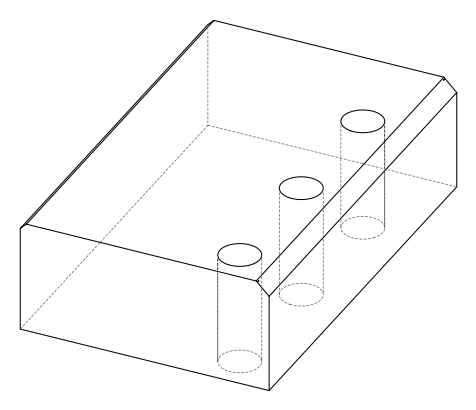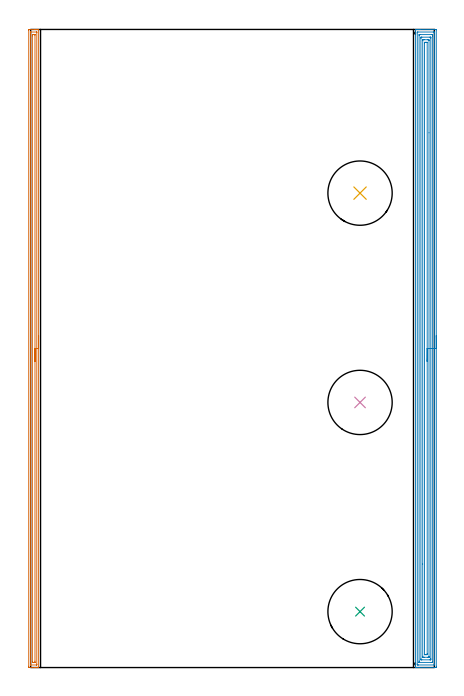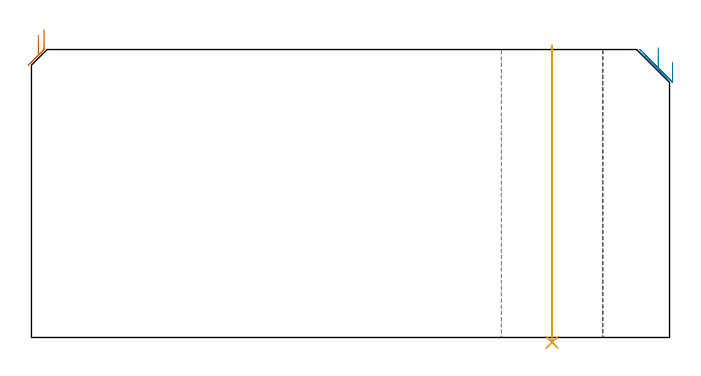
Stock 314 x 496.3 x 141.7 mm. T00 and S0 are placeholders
(PLAN: 5 operations, 1 tool changes, 38 min)
(1 AREA_MILL | FG_CHAMFER_SURFACE | UGT0205_001 | 12.12 min | 14714 mm3)
(2 AREA_MILL_1 | FG_CHAMFER_SURFACE_1 | UGT0205_001 | 24.13 min | 65121 mm3)
(3 INDEXABLE_INSERT_DRILL_THROUGH_HOLE_FROM_SOLID | STEP1HOLE | NXT0302_038 | 0.59 min | 278093 mm3)
(4 INDEXABLE_INSERT_DRILL_THROUGH_HOLE_FROM_SOLID_1 | STEP1HOLE_1 | NXT0302_038 | 0.59 min | 278107 mm3)
(5 INDEXABLE_INSERT_DRILL_THROUGH_HOLE_FROM_SOLID_2 | STEP1HOLE_2 | NXT0302_038 | 0.59 min | 278115 mm3)
(TOOL UGT0205_001 | Chamfer Mill 20 x 3 x 45 deg. | D20 FL50 Z2)
(TOOL NXT0302_038 | Index. Insert Drill 50mm [880-D5000L50-04] | D50 PA176 FL200 Z2)
(OP 1 AREA_MILL)
G17 G21 G94 G90
T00 M6
G54
G17 G0 G90 X6.2 Y258.15 S1061 M3
G43 Z151.7 H0
G94 G1 Y258.112 Z150.828 F250.
Y257.998 Z149.964
Y257.809 Z149.112
Y257.547 Z148.28
Y257.213 Z147.474
Y256.81 Z146.7
Y256.342 Z145.964
Y255.81 Z145.272
Y255.221 Z144.629
Y254.578 Z144.04
Y253.886 Z143.508
Y253.15 Z143.04
Y252.376 Z142.637
Y251.57 Z142.303
Y250.738 Z142.041
Y249.886 Z141.852
Y249.022 Z141.738
Y248.15 Z141.7
Y0.175
X6.197 Y0.01 Z141.688
X6.064 Y0.002 Z141.556
X5.924 Y0. Z141.424
X5.657 Z141.157
X4.973 Z140.468
X3.757 Z139.254
X3.224 Z138.719
X-1.148 Y0.001 Z134.35
X-1.493 Y0.01 Z134.004
X-1.498 Y0.264 Z134.001
X-1.5 Y0.622 Z134.
Y0.982
Y495.678
X-1.498 Y496.036 Z134.001
X-1.493 Y496.29 Z134.004
X-1.148 Y496.3 Z134.35
X3.224 Z138.719
X3.757 Z139.254
X4.099 Z139.595
X4.631 Z140.127
X4.973 Z140.468
X5.657 Z141.157
X5.924 Z141.424
X6.064 Y496.298 Z141.556
X6.198 Y496.29 Z141.688
X6.2 Y496.125 Z141.7
Y248.15
X4.786 Z140.286
X4.785 Y2.601 Z140.285
X4.784 Y2.409 Z140.284
X4.78 Y2.059 Z140.28
X4.779 Y2.022 Z140.279
X4.738 Y2.01 Z140.238
X4.632 Y2.005 Z140.132
X4.498 Y2.001 Z139.998
X0.127 Y2. Z135.627
X-0.033 Y2.003 Z135.467
X-0.065 Y2.006 Z135.435
X-0.076 Y2.01 Z135.424
X-0.079 Y2.018 Z135.421
X-0.082 Y2.056 Z135.418
X-0.085 Y2.217 Z135.415
Y493.699
X-0.084 Y493.891 Z135.416
X-0.08 Y494.241 Z135.42
X-0.079 Y494.278 Z135.421
X-0.038 Y494.29 Z135.462
X0.068 Y494.295 Z135.568
X0.202 Y494.299 Z135.702
X4.573 Y494.3 Z140.073
X4.733 Y494.297 Z140.233
X4.765 Y494.294 Z140.265
X4.776 Y494.29 Z140.276
X4.779 Y494.282 Z140.279
X4.782 Y494.244 Z140.282
X4.785 Y494.083 Z140.285
X4.786 Y248.15 Z140.286
X3.372 Z138.872
X3.371 Y4.939 Z138.871
X3.368 Y4.196 Z138.868
X3.365 Y4.052 Z138.865
X3.362 Y4.01 Z138.862
X3.32 Y4.007 Z138.82
X3.224 Y4.004 Z138.724
X2.542 Y4. Z138.042
X2.35 Z137.85
X1.667 Z137.167
X1.476 Y4.001 Z136.976
X1.412 Y4.003 Z136.912
X1.361 Y4.008 Z136.861
X1.335 Y4.012 Z136.835
X1.334 Y4.046 Z136.834
X1.33 Y4.196 Z136.83
X1.329 Y4.346 Z136.829
Y491.361
X1.332 Y492.104 Z136.832
X1.335 Y492.248 Z136.835
X1.338 Y492.29 Z136.838
X1.38 Y492.293 Z136.88
X1.476 Y492.296 Z136.976
X2.158 Y492.3 Z137.658
X2.35 Z137.85
X3.033 Z138.533
X3.224 Y492.299 Z138.724
X3.288 Y492.297 Z138.788
X3.339 Y492.292 Z138.839
X3.365 Y492.288 Z138.865
X3.366 Y492.254 Z138.866
X3.37 Y492.104 Z138.87
X3.371 Y491.954 Z138.871
X3.372 Y248.15 Z138.872
Y247.278 Z138.91
Y246.414 Z139.023
Y245.562 Z139.212
Y244.73 Z139.475
Y243.924 Z139.808
Y243.15 Z140.211
Y242.414 Z140.68
Y241.722 Z141.211
Y241.079 Z141.8
Y240.49 Z142.444
Y239.958 Z143.136
Y239.49 Z143.872
Y239.087 Z144.645
Y238.753 Z145.451
Y238.491 Z146.283
Y238.302 Z147.135
Y238.188 Z148.
Y238.15 Z148.872
G0 Z151.7
M5
M2
(OP 2 AREA_MILL_1)
G17 G21 G94 G90
T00 M6
G54
G17 G0 G90 X315.5 Y258.15 S1061 M3
G43 Z151.7 H0
Z135.5
G94 G1 Y258.112 Z134.628 F250.
Y257.998 Z133.764
Y257.809 Z132.912
Y257.547 Z132.08
Y257.213 Z131.274
Y256.81 Z130.5
Y256.342 Z129.764
Y255.81 Z129.072
Y255.221 Z128.429
Y254.578 Z127.84
Y253.886 Z127.309
Y253.15 Z126.84
Y252.376 Z126.437
Y251.57 Z126.103
Y250.738 Z125.841
Y249.886 Z125.652
Y249.022 Z125.538
Y248.15 Z125.5
Y0.963
X315.499 Y0.622 Z125.501
X315.494 Y0.075 Z125.503
X315.492 Y0.008 Z125.506
X314.951 Y0.004 Z126.046
X314.333 Y0. Z126.664
X302.514 Z138.481
X301.084 Z139.912
X300.737 Z140.258
X300.042 Z140.957
X299.729 Z141.27
X299.341 Z141.65
X299.303 Y0.009 Z141.688
X299.3 Y0.175 Z141.7
Y496.125
X299.303 Y496.29 Z141.688
X299.339 Y496.293 Z141.652
X299.729 Y496.3 Z141.27
X300.042 Z140.958
X300.737 Z140.258
X301.973 Z139.024
X302.514 Z138.481
X303.132 Z137.864
X314.951 Z126.046
X315.224 Y496.298 Z125.774
X315.492 Y496.29 Z125.506
X315.499 Y496.021 Z125.499
X315.5 Y248.15 Z125.5
X314.086 Z126.914
X314.085 Y2.387 Z126.915
X314.063 Y2.01 Z126.937
X313.58 Y2.001 Z127.42
X301.625 Y2. Z139.375
X301.142 Y2.001 Z139.858
X300.737 Y2.01 Z140.263
X300.715 Y2.409 Z140.285
Y2.431
Y493.913
X300.737 Y494.29 Z140.263
X301.22 Y494.299 Z139.78
X313.175 Y494.3 Z127.825
X313.658 Y494.299 Z127.342
X314.063 Y494.29 Z126.937
X314.085 Y493.891 Z126.915
Y493.869
X314.086 Y248.15 Z126.914
X312.672 Z128.328
X312.671 Y4.703 Z128.329
X312.667 Y4.196 Z128.333
X312.664 Y4.012 Z128.336
X312.478 Y4.003 Z128.522
X312.286 Y4.001 Z128.714
X311.593 Y4. Z129.407
X302.514 Z138.486
X302.319 Y4.002 Z138.681
X302.189 Y4.006 Z138.811
X302.145 Y4.01 Z138.855
X302.135 Y4.024 Z138.865
X302.133 Y4.067 Z138.867
X302.13 Y4.196 Z138.87
X302.129 Y4.583 Z138.871
X302.128 Y5.09 Z138.872
X302.129 Y491.597 Z138.871
X302.133 Y492.104 Z138.867
X302.135 Y492.288 Z138.865
X302.322 Y492.297 Z138.678
X302.514 Y492.299 Z138.486
X303.207 Y492.3 Z137.793
X312.286 Z128.714
X312.481 Y492.298 Z128.519
X312.611 Y492.294 Z128.389
X312.655 Y492.29 Z128.345
X312.665 Y492.276 Z128.335
X312.667 Y492.233 Z128.333
X312.67 Y492.104 Z128.33
X312.671 Y491.717 Z128.329
X312.672 Y491.21 Z128.328
Y248.15
X311.257 Z129.743
Y6.877
X311.253 Y6.129 Z129.747
X311.251 Y6.026 Z129.749
X311.163 Y6.01 Z129.837
X310.945 Y6.006 Z130.055
X310.509 Y6. Z130.491
X304.274 Z136.726
X303.849 Y6.005 Z137.151
X303.637 Y6.01 Z137.363
X303.549 Y6.021 Z137.451
X303.548 Y6.09 Z137.452
X303.543 Y6.735 Z137.457
Y489.423
X303.547 Y490.171 Z137.453
X303.549 Y490.274 Z137.451
X303.637 Y490.29 Z137.363
X303.855 Y490.294 Z137.145
X304.291 Y490.3 Z136.709
X310.526 Z130.474
X310.951 Y490.295 Z130.049
X311.163 Y490.29 Z129.837
X311.251 Y490.279 Z129.749
X311.252 Y490.21 Z129.748
X311.257 Y489.565 Z129.743
Y248.15
X309.843 Z131.157
Y8.441
X309.842 Y8.217 Z131.158
X309.839 Y8.069 Z131.161
X309.836 Y8.02 Z131.164
X309.825 Y8.01 Z131.175
X309.786 Y8.006 Z131.214
X309.621 Y8.002 Z131.379
X309.393 Y8. Z131.607
X308.733 Z132.267
X306.067 Z134.933
X305.839 Z135.161
X305.179 Y8.007 Z135.821
X304.966 Y8.01 Z136.034
X304.96 Y8.441 Z136.04
X304.958 Y8.664 Z136.042
X304.957 Y80.522 Z136.043
Y487.859
X304.958 Y488.083 Z136.042
X304.961 Y488.231 Z136.039
X304.964 Y488.28 Z136.036
X304.975 Y488.29 Z136.025
X305.014 Y488.294 Z135.986
X305.179 Y488.298 Z135.821
X305.407 Y488.3 Z135.593
X306.067 Z134.933
X308.733 Z132.267
X308.961 Z132.039
X309.621 Y488.293 Z131.379
X309.834 Y488.29 Z131.166
X309.84 Y487.859 Z131.16
X309.842 Y487.636 Z131.158
X309.843 Y415.91 Z131.157
Y248.15
X308.429 Z132.571
Y10.757
X308.427 Y10.451 Z132.573
X308.424 Y10.157 Z132.576
X308.422 Y10.02 Z132.578
X308.284 Y10.009 Z132.716
X307.844 Y10.003 Z133.156
X307.404 Y10. Z133.596
X306.956 Z134.044
X306.515 Y10.001 Z134.485
X306.391 Y10.007 Z134.609
X306.381 Y10.01 Z134.619
X306.378 Y10.02 Z134.622
X306.374 Y10.06 Z134.626
X306.372 Y10.145 Z134.628
X306.371 Y485.543 Z134.629
X306.373 Y485.849 Z134.627
X306.376 Y486.143 Z134.624
X306.378 Y486.28 Z134.622
X306.516 Y486.291 Z134.484
X306.956 Y486.297 Z134.044
X307.396 Y486.3 Z133.604
X307.844 Z133.156
X308.285 Y486.299 Z132.715
X308.409 Y486.293 Z132.591
X308.419 Y486.29 Z132.581
X308.422 Y486.28 Z132.578
X308.426 Y486.24 Z132.574
X308.428 Y486.155 Z132.572
X308.429 Y248.15 Z132.571
Y247.278 Z132.609
Y246.414 Z132.723
Y245.562 Z132.912
Y244.73 Z133.174
Y243.924 Z133.508
Y243.15 Z133.911
Y242.414 Z134.38
Y241.722 Z134.911
Y241.079 Z135.5
Y240.49 Z136.143
Y239.958 Z136.835
Y239.49 Z137.571
Y239.087 Z138.345
Y238.753 Z139.151
Y238.491 Z139.983
Y238.302 Z140.835
Y238.188 Z141.7
Y238.15 Z142.571
G0 Z151.7
M5
M2
(OP 3 INDEXABLE_INSERT_DRILL_THROUGH_HOLE_FROM_SOLID)
G17 G21 G94 G90
T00 M6
G54
G17 G0 G90 X256.2 Y43.5 S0 M3
G43 Z151.7 H1
G94 G81 G98 Z-2.373 F250. R143.7
G80
M5
M2
(OP 4 INDEXABLE_INSERT_DRILL_THROUGH_HOLE_FROM_SOLID_1)
G17 G21 G94 G90
T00 M6
G54
G17 G0 G90 X256.2 Y206.2 S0 M3
G43 Z151.7 H1
G94 G81 G98 Z-2.373 F250. R143.7
G80
M5
M2
(OP 5 INDEXABLE_INSERT_DRILL_THROUGH_HOLE_FROM_SOLID_2)
G17 G21 G94 G90
T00 M6
G54
G17 G0 G90 X256.2 Y369. S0 M3
G43 Z151.7 H1
G94 G81 G98 Z-2.373 F250. R143.7
G80
M5
M2
